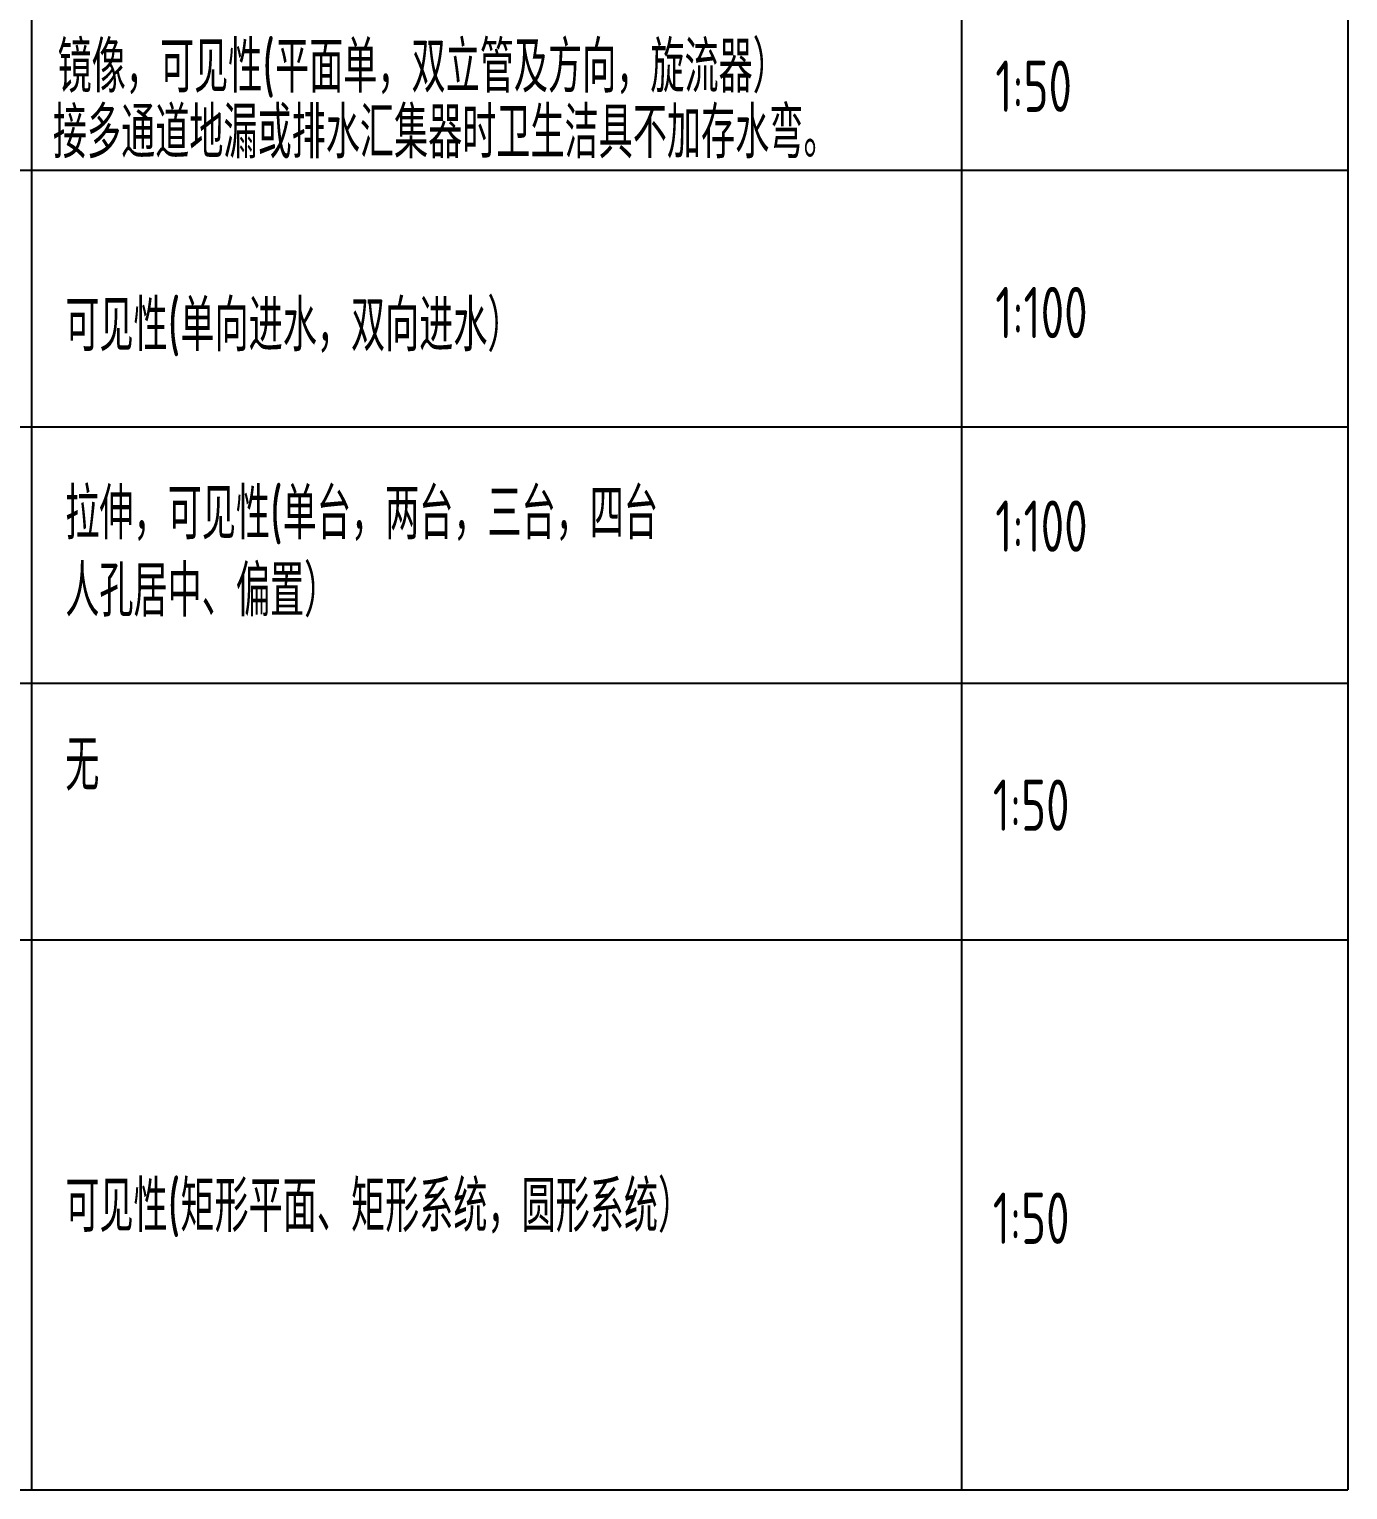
# Model space of a CAD drawing. Extents: x -84241 to 2571207, y -257003 to 1687411.
# Drawn here: x 80798 to 89794, y -15891 to -5930 of the extents above; entities that cross this region are included whole.
import ezdxf

# ---------------------------------------------------------------- set-up
doc = ezdxf.new("R2010")
doc.units = 0
doc.header["$LTSCALE"] = 1000
doc.layers.get('0').update_dxf_attribs({"linetype": 'CONTINUOUS'})
doc.layers.add('W-NOTE', color=40, linetype='CONTINUOUS')
doc.styles.add('TH-STYLE3', font='tssdeng.shx', dxfattribs={"width": 0.7, "bigfont": 'tssdchn.shx'})

msp = doc.modelspace()

# ---------------------------------------------------------------- linework, layer by layer
for p, q in [((80812.9106, 17109.1701), (80812.9106, -15890.8299)), ((87157.5657, 17109.1701), (87157.5657, -15890.8299)), ((89794.0823, 17109.1701), (89794.0823, -15890.8299)), ((73814.8308, -6890.8299), (89794.0823, -6890.8299)), ((73814.8308, -8640.8299), (89794.0823, -8640.8299)), ((73814.8308, -10390.8299), (89794.0823, -10390.8299)), ((73814.8308, -12140.8299), (89794.0823, -12140.8299)), ((71237.8242, -15890.8299), (89794.0823, -15890.8299))]:
    msp.add_line(p, q)

# ---------------------------------------------------------------- texts
at = {"layer": 'W-NOTE', "style": 'TH-STYLE3', "width": 0.7}
for s, p in [('镜像，可见性(平面单，双立管及方向，旋流器）', (80991.9015, -6361.9733)), ('1:50', (87388.9991, -6493.717)), ('接多通道地漏或排水汇集器时卫生洁具不加存水弯。', (80959.5823, -6810.0104)), ('可见性(单向进水，双向进水）', (81044.344, -8125.8145)), ('1:100', (87388.9991, -8037.0138)), ('拉伸，可见性(单台，两台，三台，四台', (81044.344, -9408.7822)), ('1:100', (87388.9991, -9493.717)), ('人孔居中、偏置）', (81044.344, -9935.6376)), ('无', (81044.344, -11123.3378)), ('1:50', (87372.4382, -11396.7451)), ('可见性(矩形平面、矩形系统，圆形系统）', (81044.344, -14132.5288)), ('1:50', (87372.4382, -14213.7776))]:
    msp.add_text(s, height=350, dxfattribs=at).set_placement(p)

doc.saveas('drawing.dxf')
